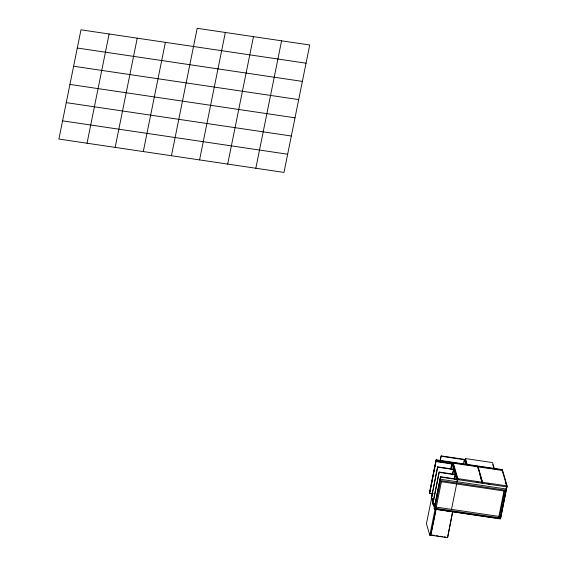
<?xml version="1.0" encoding="UTF-8"?>
<svg xmlns="http://www.w3.org/2000/svg" width="566" height="566" viewBox="0 0 566 566"><rect width="100%" height="100%" fill="white"/><g stroke="black" fill="none" stroke-linecap="round" stroke-linejoin="round"><path stroke-width="0.85" d="M87.03 143.226L109.111 33.988M115.167 147.393L137.241 38.163M143.297 151.568L165.378 42.337M171.434 155.742L197.187 28.3L309.729 44.99L283.976 172.425L58.899 139.052L80.973 29.821L306.05 63.194M199.572 159.909L225.325 32.474M227.702 164.083L253.462 36.641M255.839 168.258L281.592 40.816M502.29 471.74L502.537 469.66L436.145 459.818L429.502 492.696L429.7 493.396L433.04 493.892M429.601 493.043L436.145 459.818M429.7 493.396L436.025 461.24L452.906 463.738L457.519 479.593L456.995 482.175M452.482 474.35L453.522 469.193L437.66 466.837L431.228 498.646L433.832 499.368M431.327 499L437.66 466.837M431.646 497.96L426.439 523.713L429.799 535.287L430.811 535.443L436.018 509.683L435.006 509.534L429.799 535.287M431.858 496.884L432.551 493.453M440.298 460.137L441.155 455.913L465.181 459.472L466.702 464.707M440.235 461.332L441.155 455.913M435.353 504.582L432.742 503.86L439.174 472.051L455.036 474.407M432.841 504.207L439.174 472.051M459.153 479.501L440.532 476.742L434.108 508.551L449.397 511.155M434.207 508.898L440.532 476.742M434.815 509.188L440.596 480.598L440.199 479.232L505.473 488.911L505.87 490.276L500.089 518.866L434.815 509.188L434.426 507.829M436.025 508.374L441.416 481.708M450.854 468.747L451.894 463.589L456.401 479.098M450.953 469.101L452.001 463.943L436.131 461.587M453.331 463.179L453.133 464.148L457.618 479.572L457.809 478.61L453.331 463.179L477.86 466.823L482.345 482.246L482.147 483.208L481.44 480.775M452.581 474.704L453.628 469.547L437.759 467.191M454.173 478.702L454.689 476.126M454.272 479.055L455.142 474.754L439.273 472.405M456.889 481.822L457.413 479.246M451.435 509.683L456.649 483.895M447.572 537.7L452.715 511.381L447.572 537.7L430.691 535.195L435.94 509.23L452.821 511.728M463.25 464.743L464.269 459.67L465.691 464.559M494.493 469.214L492.576 462.599L465.507 458.587L465.316 459.55L466.752 464.509M477.669 467.785L477.86 466.823M477.895 467.82L478.086 466.851L502.622 470.495L507.101 485.918L506.91 486.88M478.086 466.851L482.572 482.282L482.373 483.244L479.31 472.688M502.424 471.457L502.622 470.495M504.094 490.588L498.879 516.39L499.276 517.756L504.66 491.09M505.282 489.88L505.473 488.911M500.677 517.536L506.754 487.446M497.132 518.23L500.606 518.746L506.931 486.59M77.294 48.025L302.371 81.398M73.615 66.229L298.692 99.602M69.936 84.433L295.013 117.813M66.257 102.637L291.334 136.017M62.578 120.848L287.655 154.221M441.261 456.26L465.287 459.825M436.245 460.165L502.643 470.013M457.809 478.61L482.345 482.246M482.572 482.282L507.101 485.918M476.522 482.076L478.263 482.338M487.821 483.753L489.555 484.015M440.638 477.096L507.03 486.937M440.596 480.598L505.87 490.276M505.671 491.238L440.405 481.56L440.008 480.194M431.271 493.29L433.096 493.559M432.742 503.86L435.247 504.228M436.358 507.122L499.891 516.546M500.287 517.904L435.013 508.226L434.617 506.867M498.766 518.138L500.606 518.746M451.088 511.402L495.392 517.975M436.061 509.471L435.049 509.322L431.929 498.568M432.275 535.096L434.808 535.471M436.499 535.726L438.183 535.974M439.874 536.221L442.407 536.596M444.091 536.851L445.782 537.099M502.424 471.082L506.457 484.956M505.728 482.826L506.436 485.26M492.809 464.686L493.998 468.754M478.128 468.627L478.836 471.068M480.265 476.713L480.973 479.154M465.507 458.587L467.431 465.195M431.886 498.788L434.285 507.051"/></g></svg>
